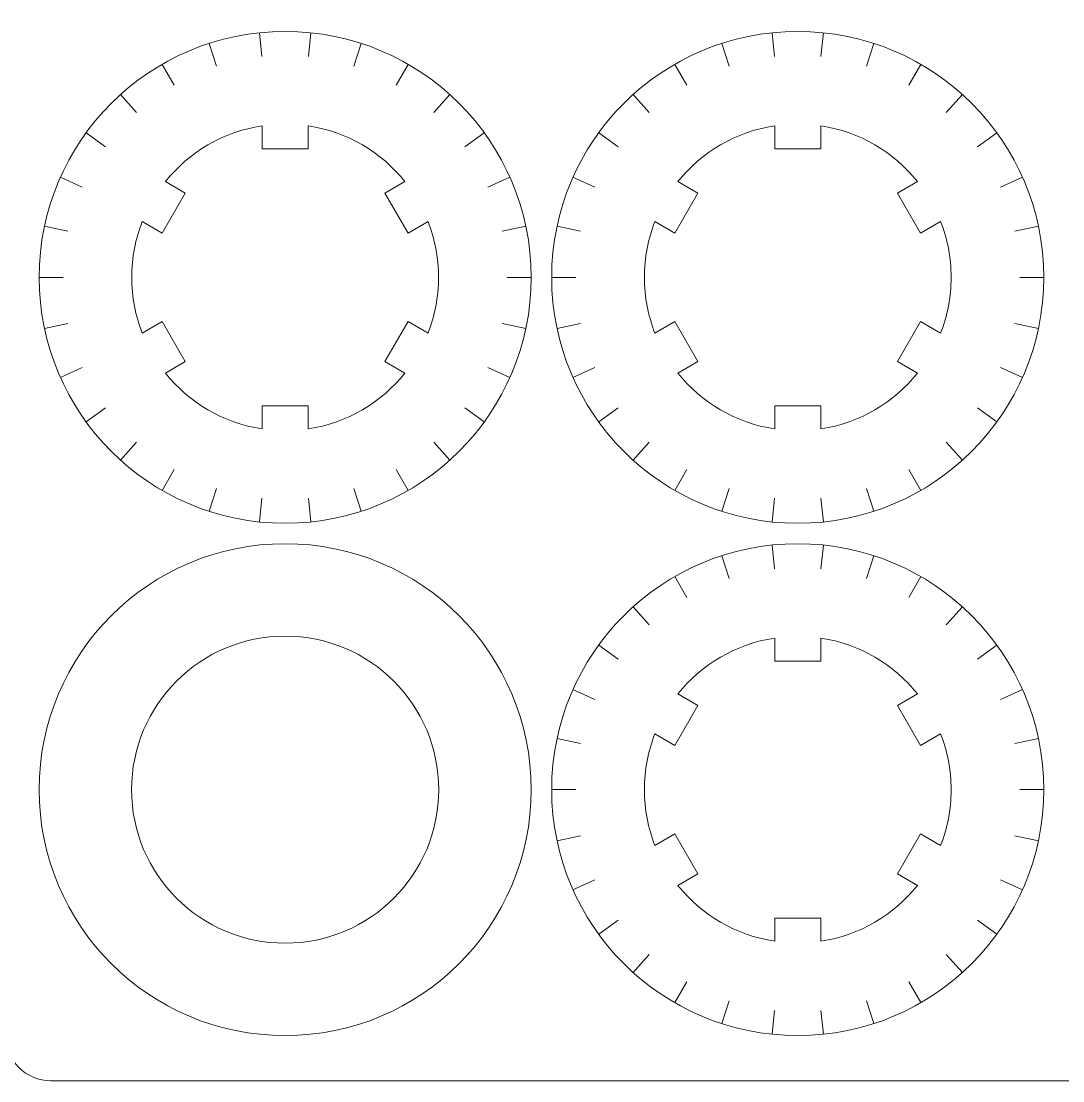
# Model space of a CAD drawing. Header units: centimetres. Extents: x -47.5 to 47.5, y -14.5 to 14.5.
# Drawn here: x -9.4 to -2.49, y -14.5 to -7.47 of the extents above; entities that cross this region are included whole.
import ezdxf

# ---------------------------------------------------------------- set-up
doc = ezdxf.new("R2010")
doc.units = ezdxf.units.CM
doc.header["$MEASUREMENT"] = 0
doc.layers.add('Camada 1', color=7, linetype='Continuous')

msp = doc.modelspace()

# ---------------------------------------------------------------- linework, layer by layer
at = {"layer": 'Camada 1', "color": 6, "lineweight": 9}
msp.add_open_spline([(-9.2, 0.4919), (-9.2, 0.4919), (9.2, 0.4919), (9.2, 0.4919), (9.2, 0.4919), (9.365, 0.4919), (9.5, 0.3569), (9.5, 0.1919), (9.5, 0.1919), (9.5, 0.1919), (9.5, -14.2), (9.5, -14.2), (9.5, -14.2), (9.5, -14.365), (9.365, -14.5), (9.2, -14.5), (9.2, -14.5), (9.2, -14.5), (-9.2, -14.5), (-9.2, -14.5), (-9.2, -14.5), (-9.365, -14.5), (-9.5, -14.365), (-9.5, -14.2), (-9.5, -14.2), (-9.5, -14.2), (-9.5, 0.1919), (-9.5, 0.1919), (-9.5, 0.1919), (-9.5, 0.3569), (-9.365, 0.4919), (-9.2, 0.4919)], degree=3, knots=[0, 0, 0, 0, 0.1111111, 0.1111111, 0.1111111, 0.1111111, 0.2222222, 0.2222222, 0.2222222, 0.2222222, 0.3333333, 0.3333333, 0.3333333, 0.3333333, 0.4444444, 0.4444444, 0.4444444, 0.4444444, 0.5555556, 0.5555556, 0.5555556, 0.5555556, 0.6666667, 0.6666667, 0.6666667, 0.6666667, 0.7777778, 0.7777778, 0.7777778, 0.7777778, 1, 1, 1, 1], dxfattribs=at)
at = {"layer": 'Camada 1', "lineweight": 9}
for points in [[(-9.27817, -9.16774), (-9.27817, -8.26628), (-8.54739, -7.5355), (-7.64593, -7.5355), (-7.64593, -7.5355), (-6.74447, -7.5355), (-6.0137, -8.26628), (-6.0137, -9.16774), (-6.0137, -9.16774), (-6.0137, -10.0692), (-6.74447, -10.79997), (-7.64593, -10.79997), (-7.64593, -10.79997), (-8.54739, -10.79997), (-9.27817, -10.0692), (-9.27817, -9.16774)], [(-5.87817, -9.16774), (-5.87817, -8.26628), (-5.14739, -7.5355), (-4.24593, -7.5355), (-4.24593, -7.5355), (-3.34447, -7.5355), (-2.6137, -8.26628), (-2.6137, -9.16774), (-2.6137, -9.16774), (-2.6137, -10.0692), (-3.34447, -10.79997), (-4.24593, -10.79997), (-4.24593, -10.79997), (-5.14739, -10.79997), (-5.87817, -10.0692), (-5.87817, -9.16774)], [(-7.64594, -10.93551), (-6.74447, -10.93551), (-6.01371, -11.66628), (-6.01371, -12.56774), (-6.01371, -12.56774), (-6.01371, -13.4692), (-6.74447, -14.19996), (-7.64594, -14.19996), (-7.64594, -14.19996), (-8.54739, -14.19996), (-9.27816, -13.4692), (-9.27816, -12.56774), (-9.27816, -12.56774), (-9.27816, -11.66628), (-8.54739, -10.93551), (-7.64594, -10.93551)], [(-5.87817, -12.56774), (-5.87817, -11.66628), (-5.14739, -10.9355), (-4.24593, -10.9355), (-4.24593, -10.9355), (-3.34447, -10.9355), (-2.6137, -11.66628), (-2.6137, -12.56774), (-2.6137, -12.56774), (-2.6137, -13.4692), (-3.34447, -14.19997), (-4.24593, -14.19997), (-4.24593, -14.19997), (-5.14739, -14.19997), (-5.87817, -13.4692), (-5.87817, -12.56774)]]:
    msp.add_open_spline(points, degree=3, knots=[0, 0, 0, 0, 0.2, 0.2, 0.2, 0.2, 0.4, 0.4, 0.4, 0.4, 0.6, 0.6, 0.6, 0.6, 1, 1, 1, 1], dxfattribs=at)
at = {"layer": 'Camada 1', "color": 5, "lineweight": 9}
for points in [[(-7.81657, -7.54445), (-7.81657, -7.54445), (-7.79986, -7.70316), (-7.79986, -7.70316)], [(-7.47535, -7.54445), (-7.47535, -7.54445), (-7.49199, -7.70316), (-7.49199, -7.70316)], [(-4.41657, -7.54445), (-4.41657, -7.54445), (-4.39986, -7.70316), (-4.39986, -7.70316)], [(-4.07535, -7.54445), (-4.07535, -7.54445), (-4.09199, -7.70316), (-4.09199, -7.70316)], [(-8.15035, -7.61541), (-8.15035, -7.61541), (-8.10101, -7.76717), (-8.10101, -7.76717)], [(-7.14158, -7.61539), (-7.14158, -7.61539), (-7.19086, -7.76717), (-7.19086, -7.76717)], [(-4.75035, -7.61541), (-4.75035, -7.61541), (-4.70101, -7.76717), (-4.70101, -7.76717)], [(-3.74158, -7.61539), (-3.74158, -7.61539), (-3.79086, -7.76717), (-3.79086, -7.76717)], [(-8.46207, -7.7542), (-8.46207, -7.7542), (-8.38225, -7.89239), (-8.38225, -7.89239)], [(-6.82984, -7.75418), (-6.82984, -7.75418), (-6.9096, -7.89239), (-6.9096, -7.89239)], [(-5.06207, -7.7542), (-5.06207, -7.7542), (-4.98225, -7.89239), (-4.98225, -7.89239)], [(-3.42984, -7.75418), (-3.42984, -7.75418), (-3.5096, -7.89239), (-3.5096, -7.89239)], [(-8.73812, -7.95477), (-8.73812, -7.95477), (-8.63132, -8.07334), (-8.63132, -8.07334)], [(-6.55378, -7.95475), (-6.55378, -7.95475), (-6.66054, -8.07334), (-6.66054, -8.07334)], [(-5.33812, -7.95477), (-5.33812, -7.95477), (-5.23132, -8.07334), (-5.23132, -8.07334)], [(-3.15378, -7.95475), (-3.15378, -7.95475), (-3.26054, -8.07334), (-3.26054, -8.07334)], [(-8.96645, -8.20836), (-8.96645, -8.20836), (-8.83733, -8.30213), (-8.83733, -8.30213)], [(-6.32545, -8.20833), (-6.32545, -8.20833), (-6.45453, -8.30213), (-6.45453, -8.30213)], [(-5.56645, -8.20836), (-5.56645, -8.20836), (-5.43733, -8.30213), (-5.43733, -8.30213)], [(-2.92545, -8.20833), (-2.92545, -8.20833), (-3.05453, -8.30213), (-3.05453, -8.30213)], [(-9.13705, -8.50387), (-9.13705, -8.50387), (-8.99126, -8.56876), (-8.99126, -8.56876)], [(-6.15484, -8.50384), (-6.15484, -8.50384), (-6.30061, -8.56876), (-6.30061, -8.56876)], [(-5.73705, -8.50387), (-5.73705, -8.50387), (-5.59126, -8.56876), (-5.59126, -8.56876)], [(-2.75484, -8.50384), (-2.75484, -8.50384), (-2.90061, -8.56876), (-2.90061, -8.56876)], [(-9.2425, -8.8284), (-9.2425, -8.8284), (-9.0864, -8.86156), (-9.0864, -8.86156)], [(-6.04939, -8.82837), (-6.04939, -8.82837), (-6.20546, -8.86156), (-6.20546, -8.86156)], [(-5.8425, -8.8284), (-5.8425, -8.8284), (-5.6864, -8.86156), (-5.6864, -8.86156)], [(-2.64939, -8.82837), (-2.64939, -8.82837), (-2.80546, -8.86156), (-2.80546, -8.86156)], [(-9.27817, -9.16774), (-9.27817, -9.16774), (-9.11857, -9.16774), (-9.11857, -9.16774)], [(-6.01371, -9.16773), (-6.01371, -9.16773), (-6.17329, -9.16774), (-6.17329, -9.16774)], [(-5.87817, -9.16774), (-5.87817, -9.16774), (-5.71857, -9.16774), (-5.71857, -9.16774)], [(-2.61371, -9.16773), (-2.61371, -9.16773), (-2.77329, -9.16774), (-2.77329, -9.16774)], [(-9.2425, -9.5071), (-9.2425, -9.5071), (-9.0864, -9.47392), (-9.0864, -9.47392)], [(-6.04939, -9.50709), (-6.04939, -9.50709), (-6.20546, -9.47392), (-6.20546, -9.47392)], [(-5.8425, -9.5071), (-5.8425, -9.5071), (-5.6864, -9.47392), (-5.6864, -9.47392)], [(-2.64939, -9.50709), (-2.64939, -9.50709), (-2.80546, -9.47392), (-2.80546, -9.47392)], [(-9.13704, -9.83162), (-9.13704, -9.83162), (-8.99126, -9.76672), (-8.99126, -9.76672)], [(-6.15483, -9.83162), (-6.15483, -9.83162), (-6.30061, -9.76672), (-6.30061, -9.76672)], [(-5.73704, -9.83162), (-5.73704, -9.83162), (-5.59126, -9.76672), (-5.59126, -9.76672)], [(-2.75483, -9.83162), (-2.75483, -9.83162), (-2.90061, -9.76672), (-2.90061, -9.76672)], [(-8.96643, -10.12714), (-8.96643, -10.12714), (-8.83733, -10.03334), (-8.83733, -10.03334)], [(-6.32543, -10.12713), (-6.32543, -10.12713), (-6.45453, -10.03334), (-6.45453, -10.03334)], [(-5.56643, -10.12714), (-5.56643, -10.12714), (-5.43733, -10.03334), (-5.43733, -10.03334)], [(-2.92543, -10.12713), (-2.92543, -10.12713), (-3.05453, -10.03334), (-3.05453, -10.03334)], [(-8.73811, -10.38072), (-8.73811, -10.38072), (-8.63132, -10.26213), (-8.63132, -10.26213)], [(-6.55376, -10.38071), (-6.55376, -10.38071), (-6.66054, -10.26213), (-6.66054, -10.26213)], [(-5.33811, -10.38072), (-5.33811, -10.38072), (-5.23132, -10.26213), (-5.23132, -10.26213)], [(-3.15376, -10.38071), (-3.15376, -10.38071), (-3.26054, -10.26213), (-3.26054, -10.26213)], [(-8.46204, -10.58129), (-8.46204, -10.58129), (-8.38225, -10.44309), (-8.38225, -10.44309)], [(-6.82981, -10.58128), (-6.82981, -10.58128), (-6.9096, -10.44309), (-6.9096, -10.44309)], [(-5.06204, -10.58129), (-5.06204, -10.58129), (-4.98225, -10.44309), (-4.98225, -10.44309)], [(-3.42981, -10.58128), (-3.42981, -10.58128), (-3.5096, -10.44309), (-3.5096, -10.44309)], [(-8.15031, -10.72008), (-8.15031, -10.72008), (-8.10101, -10.56831), (-8.10101, -10.56831)], [(-7.14154, -10.72007), (-7.14154, -10.72007), (-7.19086, -10.56831), (-7.19086, -10.56831)], [(-4.75031, -10.72008), (-4.75031, -10.72008), (-4.70101, -10.56831), (-4.70101, -10.56831)], [(-3.74154, -10.72007), (-3.74154, -10.72007), (-3.79086, -10.56831), (-3.79086, -10.56831)], [(-7.81654, -10.79102), (-7.81654, -10.79102), (-7.79986, -10.63232), (-7.79986, -10.63232)], [(-7.47532, -10.79102), (-7.47532, -10.79102), (-7.49199, -10.63232), (-7.49199, -10.63232)], [(-4.41654, -10.79102), (-4.41654, -10.79102), (-4.39986, -10.63232), (-4.39986, -10.63232)], [(-4.07532, -10.79102), (-4.07532, -10.79102), (-4.09199, -10.63232), (-4.09199, -10.63232)], [(-4.41657, -10.94446), (-4.41657, -10.94446), (-4.39986, -11.10316), (-4.39986, -11.10316)], [(-4.07535, -10.94446), (-4.07535, -10.94446), (-4.09199, -11.10316), (-4.09199, -11.10316)], [(-4.75035, -11.01541), (-4.75035, -11.01541), (-4.70101, -11.16717), (-4.70101, -11.16717)], [(-3.74158, -11.0154), (-3.74158, -11.0154), (-3.79086, -11.16717), (-3.79086, -11.16717)], [(-5.06207, -11.1542), (-5.06207, -11.1542), (-4.98225, -11.29239), (-4.98225, -11.29239)], [(-3.42984, -11.15419), (-3.42984, -11.15419), (-3.5096, -11.29239), (-3.5096, -11.29239)], [(-5.33812, -11.35477), (-5.33812, -11.35477), (-5.23132, -11.47334), (-5.23132, -11.47334)], [(-3.15378, -11.35475), (-3.15378, -11.35475), (-3.26054, -11.47334), (-3.26054, -11.47334)], [(-5.56645, -11.60836), (-5.56645, -11.60836), (-5.43733, -11.70213), (-5.43733, -11.70213)], [(-2.92545, -11.60833), (-2.92545, -11.60833), (-3.05453, -11.70213), (-3.05453, -11.70213)], [(-5.73705, -11.90387), (-5.73705, -11.90387), (-5.59126, -11.96876), (-5.59126, -11.96876)], [(-2.75484, -11.90384), (-2.75484, -11.90384), (-2.90061, -11.96876), (-2.90061, -11.96876)], [(-5.8425, -12.2284), (-5.8425, -12.2284), (-5.6864, -12.26156), (-5.6864, -12.26156)], [(-2.64939, -12.22837), (-2.64939, -12.22837), (-2.80546, -12.26156), (-2.80546, -12.26156)], [(-5.87817, -12.56774), (-5.87817, -12.56774), (-5.71857, -12.56774), (-5.71857, -12.56774)], [(-2.61371, -12.56773), (-2.61371, -12.56773), (-2.77329, -12.56774), (-2.77329, -12.56774)], [(-5.8425, -12.9071), (-5.8425, -12.9071), (-5.6864, -12.87392), (-5.6864, -12.87392)], [(-2.64939, -12.90709), (-2.64939, -12.90709), (-2.80546, -12.87392), (-2.80546, -12.87392)], [(-5.73704, -13.23162), (-5.73704, -13.23162), (-5.59126, -13.16672), (-5.59126, -13.16672)], [(-2.75483, -13.23162), (-2.75483, -13.23162), (-2.90061, -13.16672), (-2.90061, -13.16672)], [(-5.56643, -13.52714), (-5.56643, -13.52714), (-5.43733, -13.43334), (-5.43733, -13.43334)], [(-2.92543, -13.52713), (-2.92543, -13.52713), (-3.05453, -13.43334), (-3.05453, -13.43334)], [(-5.33811, -13.78072), (-5.33811, -13.78072), (-5.23132, -13.66213), (-5.23132, -13.66213)], [(-3.15376, -13.78071), (-3.15376, -13.78071), (-3.26054, -13.66213), (-3.26054, -13.66213)], [(-5.06204, -13.98129), (-5.06204, -13.98129), (-4.98225, -13.84309), (-4.98225, -13.84309)], [(-3.42981, -13.98128), (-3.42981, -13.98128), (-3.5096, -13.84309), (-3.5096, -13.84309)], [(-4.75031, -14.12008), (-4.75031, -14.12008), (-4.70101, -13.96831), (-4.70101, -13.96831)], [(-3.74154, -14.12007), (-3.74154, -14.12007), (-3.79086, -13.96831), (-3.79086, -13.96831)], [(-4.41654, -14.19102), (-4.41654, -14.19102), (-4.39986, -14.03232), (-4.39986, -14.03232)], [(-4.07532, -14.19102), (-4.07532, -14.19102), (-4.09199, -14.03232), (-4.09199, -14.03232)]]:
    msp.add_open_spline(points, degree=3, dxfattribs=at)
at = {"layer": 'Camada 1', "color": 114, "lineweight": 9}
for points, knots in [([(-8.30815, -9.72673), (-8.30815, -9.72673), (-8.44039, -9.80308), (-8.44039, -9.80308), (-8.44039, -9.80308), (-8.28412, -9.99822), (-8.05748, -10.13455), (-7.79894, -10.17357), (-7.79894, -10.17357), (-7.79894, -10.17357), (-7.79894, -10.02072), (-7.79894, -10.02072), (-7.79894, -10.02072), (-7.79894, -10.02072), (-7.49293, -10.02072), (-7.49293, -10.02072), (-7.49293, -10.02072), (-7.49293, -10.02072), (-7.49293, -10.17357), (-7.49293, -10.17357), (-7.49293, -10.17357), (-7.23437, -10.13457), (-7.00774, -9.99822), (-6.85148, -9.80308), (-6.85148, -9.80308), (-6.85148, -9.80308), (-6.98372, -9.72673), (-6.98372, -9.72673), (-6.98372, -9.72673), (-6.98372, -9.72673), (-6.83071, -9.46172), (-6.83071, -9.46172), (-6.83071, -9.46172), (-6.83071, -9.46172), (-6.69824, -9.5382), (-6.69824, -9.5382), (-6.69824, -9.5382), (-6.65332, -9.4234), (-6.62865, -9.29845), (-6.62865, -9.16774), (-6.62865, -9.16774), (-6.62865, -9.03702), (-6.65332, -8.91205), (-6.69825, -8.79725), (-6.69825, -8.79725), (-6.69825, -8.79725), (-6.83071, -8.87373), (-6.83071, -8.87373), (-6.83071, -8.87373), (-6.83071, -8.87373), (-6.98371, -8.60872), (-6.98371, -8.60872), (-6.98371, -8.60872), (-6.98371, -8.60872), (-6.85149, -8.53239), (-6.85149, -8.53239), (-6.85149, -8.53239), (-7.00775, -8.33725), (-7.23438, -8.20092), (-7.49293, -8.1619), (-7.49293, -8.1619), (-7.49293, -8.1619), (-7.49293, -8.31471), (-7.49293, -8.31471), (-7.49293, -8.31471), (-7.49293, -8.31471), (-7.79894, -8.31471), (-7.79894, -8.31471), (-7.79894, -8.31471), (-7.79894, -8.31471), (-7.79894, -8.1619), (-7.79894, -8.1619), (-7.79894, -8.1619), (-8.05749, -8.2009), (-8.28411, -8.33725), (-8.44037, -8.53238), (-8.44037, -8.53238), (-8.44037, -8.53238), (-8.30815, -8.60872), (-8.30815, -8.60872), (-8.30815, -8.60872), (-8.30815, -8.60872), (-8.46115, -8.87373), (-8.46115, -8.87373), (-8.46115, -8.87373), (-8.46115, -8.87373), (-8.59362, -8.79725), (-8.59362, -8.79725), (-8.59362, -8.79725), (-8.63854, -8.91206), (-8.66322, -9.03701), (-8.66322, -9.16774), (-8.66322, -9.16774), (-8.66322, -9.29846), (-8.63855, -9.42341), (-8.59363, -9.5382), (-8.59363, -9.5382), (-8.59363, -9.5382), (-8.46115, -9.46171), (-8.46115, -9.46171), (-8.46115, -9.46171), (-8.46115, -9.46171), (-8.30815, -9.72673), (-8.30815, -9.72673)], [0, 0, 0, 0, 0.037037, 0.037037, 0.037037, 0.037037, 0.0740741, 0.0740741, 0.0740741, 0.0740741, 0.1111111, 0.1111111, 0.1111111, 0.1111111, 0.1481481, 0.1481481, 0.1481481, 0.1481481, 0.1851852, 0.1851852, 0.1851852, 0.1851852, 0.2222222, 0.2222222, 0.2222222, 0.2222222, 0.2592593, 0.2592593, 0.2592593, 0.2592593, 0.2962963, 0.2962963, 0.2962963, 0.2962963, 0.3333333, 0.3333333, 0.3333333, 0.3333333, 0.3703704, 0.3703704, 0.3703704, 0.3703704, 0.4074074, 0.4074074, 0.4074074, 0.4074074, 0.4444444, 0.4444444, 0.4444444, 0.4444444, 0.4814815, 0.4814815, 0.4814815, 0.4814815, 0.5185185, 0.5185185, 0.5185185, 0.5185185, 0.5555556, 0.5555556, 0.5555556, 0.5555556, 0.5925926, 0.5925926, 0.5925926, 0.5925926, 0.6296296, 0.6296296, 0.6296296, 0.6296296, 0.6666667, 0.6666667, 0.6666667, 0.6666667, 0.7037037, 0.7037037, 0.7037037, 0.7037037, 0.7407407, 0.7407407, 0.7407407, 0.7407407, 0.7777778, 0.7777778, 0.7777778, 0.7777778, 0.8148148, 0.8148148, 0.8148148, 0.8148148, 0.8518519, 0.8518519, 0.8518519, 0.8518519, 0.8888889, 0.8888889, 0.8888889, 0.8888889, 0.9259259, 0.9259259, 0.9259259, 0.9259259, 1, 1, 1, 1]), ([(-4.90815, -9.72673), (-4.90815, -9.72673), (-5.04039, -9.80308), (-5.04039, -9.80308), (-5.04039, -9.80308), (-4.88412, -9.99822), (-4.65748, -10.13455), (-4.39894, -10.17357), (-4.39894, -10.17357), (-4.39894, -10.17357), (-4.39894, -10.02072), (-4.39894, -10.02072), (-4.39894, -10.02072), (-4.39894, -10.02072), (-4.09293, -10.02072), (-4.09293, -10.02072), (-4.09293, -10.02072), (-4.09293, -10.02072), (-4.09293, -10.17357), (-4.09293, -10.17357), (-4.09293, -10.17357), (-3.83437, -10.13457), (-3.60774, -9.99822), (-3.45148, -9.80308), (-3.45148, -9.80308), (-3.45148, -9.80308), (-3.58372, -9.72673), (-3.58372, -9.72673), (-3.58372, -9.72673), (-3.58372, -9.72673), (-3.43071, -9.46172), (-3.43071, -9.46172), (-3.43071, -9.46172), (-3.43071, -9.46172), (-3.29824, -9.5382), (-3.29824, -9.5382), (-3.29824, -9.5382), (-3.25332, -9.4234), (-3.22865, -9.29845), (-3.22865, -9.16774), (-3.22865, -9.16774), (-3.22865, -9.03702), (-3.25332, -8.91205), (-3.29825, -8.79725), (-3.29825, -8.79725), (-3.29825, -8.79725), (-3.43071, -8.87373), (-3.43071, -8.87373), (-3.43071, -8.87373), (-3.43071, -8.87373), (-3.58371, -8.60872), (-3.58371, -8.60872), (-3.58371, -8.60872), (-3.58371, -8.60872), (-3.45149, -8.53239), (-3.45149, -8.53239), (-3.45149, -8.53239), (-3.60775, -8.33725), (-3.83438, -8.20092), (-4.09293, -8.1619), (-4.09293, -8.1619), (-4.09293, -8.1619), (-4.09293, -8.31471), (-4.09293, -8.31471), (-4.09293, -8.31471), (-4.09293, -8.31471), (-4.39894, -8.31471), (-4.39894, -8.31471), (-4.39894, -8.31471), (-4.39894, -8.31471), (-4.39894, -8.1619), (-4.39894, -8.1619), (-4.39894, -8.1619), (-4.65749, -8.2009), (-4.88411, -8.33725), (-5.04037, -8.53238), (-5.04037, -8.53238), (-5.04037, -8.53238), (-4.90815, -8.60872), (-4.90815, -8.60872), (-4.90815, -8.60872), (-4.90815, -8.60872), (-5.06115, -8.87373), (-5.06115, -8.87373), (-5.06115, -8.87373), (-5.06115, -8.87373), (-5.19362, -8.79725), (-5.19362, -8.79725), (-5.19362, -8.79725), (-5.23854, -8.91206), (-5.26322, -9.03701), (-5.26322, -9.16774), (-5.26322, -9.16774), (-5.26322, -9.29846), (-5.23855, -9.42341), (-5.19363, -9.5382), (-5.19363, -9.5382), (-5.19363, -9.5382), (-5.06115, -9.46171), (-5.06115, -9.46171), (-5.06115, -9.46171), (-5.06115, -9.46171), (-4.90815, -9.72673), (-4.90815, -9.72673)], [0, 0, 0, 0, 0.037037, 0.037037, 0.037037, 0.037037, 0.0740741, 0.0740741, 0.0740741, 0.0740741, 0.1111111, 0.1111111, 0.1111111, 0.1111111, 0.1481481, 0.1481481, 0.1481481, 0.1481481, 0.1851852, 0.1851852, 0.1851852, 0.1851852, 0.2222222, 0.2222222, 0.2222222, 0.2222222, 0.2592593, 0.2592593, 0.2592593, 0.2592593, 0.2962963, 0.2962963, 0.2962963, 0.2962963, 0.3333333, 0.3333333, 0.3333333, 0.3333333, 0.3703704, 0.3703704, 0.3703704, 0.3703704, 0.4074074, 0.4074074, 0.4074074, 0.4074074, 0.4444444, 0.4444444, 0.4444444, 0.4444444, 0.4814815, 0.4814815, 0.4814815, 0.4814815, 0.5185185, 0.5185185, 0.5185185, 0.5185185, 0.5555556, 0.5555556, 0.5555556, 0.5555556, 0.5925926, 0.5925926, 0.5925926, 0.5925926, 0.6296296, 0.6296296, 0.6296296, 0.6296296, 0.6666667, 0.6666667, 0.6666667, 0.6666667, 0.7037037, 0.7037037, 0.7037037, 0.7037037, 0.7407407, 0.7407407, 0.7407407, 0.7407407, 0.7777778, 0.7777778, 0.7777778, 0.7777778, 0.8148148, 0.8148148, 0.8148148, 0.8148148, 0.8518519, 0.8518519, 0.8518519, 0.8518519, 0.8888889, 0.8888889, 0.8888889, 0.8888889, 0.9259259, 0.9259259, 0.9259259, 0.9259259, 1, 1, 1, 1]), ([(-7.64593, -11.54889), (-7.08325, -11.54889), (-6.6271, -12.00504), (-6.6271, -12.56773), (-6.6271, -12.56773), (-6.6271, -13.1304), (-7.08325, -13.58655), (-7.64593, -13.58655), (-7.64593, -13.58655), (-8.20861, -13.58655), (-8.66475, -13.1304), (-8.66475, -12.56773), (-8.66475, -12.56773), (-8.66475, -12.00504), (-8.20861, -11.54889), (-7.64593, -11.54889)], [0, 0, 0, 0, 0.2, 0.2, 0.2, 0.2, 0.4, 0.4, 0.4, 0.4, 0.6, 0.6, 0.6, 0.6, 1, 1, 1, 1]), ([(-4.90815, -13.12673), (-4.90815, -13.12673), (-5.04039, -13.20308), (-5.04039, -13.20308), (-5.04039, -13.20308), (-4.88412, -13.39822), (-4.65748, -13.53455), (-4.39894, -13.57357), (-4.39894, -13.57357), (-4.39894, -13.57357), (-4.39894, -13.42072), (-4.39894, -13.42072), (-4.39894, -13.42072), (-4.39894, -13.42072), (-4.09293, -13.42072), (-4.09293, -13.42072), (-4.09293, -13.42072), (-4.09293, -13.42072), (-4.09293, -13.57357), (-4.09293, -13.57357), (-4.09293, -13.57357), (-3.83437, -13.53457), (-3.60774, -13.39822), (-3.45148, -13.20308), (-3.45148, -13.20308), (-3.45148, -13.20308), (-3.58372, -13.12673), (-3.58372, -13.12673), (-3.58372, -13.12673), (-3.58372, -13.12673), (-3.43071, -12.86172), (-3.43071, -12.86172), (-3.43071, -12.86172), (-3.43071, -12.86172), (-3.29824, -12.9382), (-3.29824, -12.9382), (-3.29824, -12.9382), (-3.25332, -12.8234), (-3.22865, -12.69845), (-3.22865, -12.56774), (-3.22865, -12.56774), (-3.22865, -12.43702), (-3.25332, -12.31205), (-3.29825, -12.19725), (-3.29825, -12.19725), (-3.29825, -12.19725), (-3.43071, -12.27373), (-3.43071, -12.27373), (-3.43071, -12.27373), (-3.43071, -12.27373), (-3.58371, -12.00872), (-3.58371, -12.00872), (-3.58371, -12.00872), (-3.58371, -12.00872), (-3.45149, -11.93239), (-3.45149, -11.93239), (-3.45149, -11.93239), (-3.60775, -11.73726), (-3.83438, -11.60092), (-4.09293, -11.5619), (-4.09293, -11.5619), (-4.09293, -11.5619), (-4.09293, -11.71472), (-4.09293, -11.71472), (-4.09293, -11.71472), (-4.09293, -11.71472), (-4.39894, -11.71472), (-4.39894, -11.71472), (-4.39894, -11.71472), (-4.39894, -11.71472), (-4.39894, -11.5619), (-4.39894, -11.5619), (-4.39894, -11.5619), (-4.65749, -11.6009), (-4.88411, -11.73725), (-5.04037, -11.93238), (-5.04037, -11.93238), (-5.04037, -11.93238), (-4.90815, -12.00872), (-4.90815, -12.00872), (-4.90815, -12.00872), (-4.90815, -12.00872), (-5.06115, -12.27373), (-5.06115, -12.27373), (-5.06115, -12.27373), (-5.06115, -12.27373), (-5.19362, -12.19725), (-5.19362, -12.19725), (-5.19362, -12.19725), (-5.23854, -12.31206), (-5.26322, -12.43701), (-5.26322, -12.56774), (-5.26322, -12.56774), (-5.26322, -12.69846), (-5.23855, -12.82341), (-5.19363, -12.9382), (-5.19363, -12.9382), (-5.19363, -12.9382), (-5.06115, -12.86171), (-5.06115, -12.86171), (-5.06115, -12.86171), (-5.06115, -12.86171), (-4.90815, -13.12673), (-4.90815, -13.12673)], [0, 0, 0, 0, 0.037037, 0.037037, 0.037037, 0.037037, 0.0740741, 0.0740741, 0.0740741, 0.0740741, 0.1111111, 0.1111111, 0.1111111, 0.1111111, 0.1481481, 0.1481481, 0.1481481, 0.1481481, 0.1851852, 0.1851852, 0.1851852, 0.1851852, 0.2222222, 0.2222222, 0.2222222, 0.2222222, 0.2592593, 0.2592593, 0.2592593, 0.2592593, 0.2962963, 0.2962963, 0.2962963, 0.2962963, 0.3333333, 0.3333333, 0.3333333, 0.3333333, 0.3703704, 0.3703704, 0.3703704, 0.3703704, 0.4074074, 0.4074074, 0.4074074, 0.4074074, 0.4444444, 0.4444444, 0.4444444, 0.4444444, 0.4814815, 0.4814815, 0.4814815, 0.4814815, 0.5185185, 0.5185185, 0.5185185, 0.5185185, 0.5555556, 0.5555556, 0.5555556, 0.5555556, 0.5925926, 0.5925926, 0.5925926, 0.5925926, 0.6296296, 0.6296296, 0.6296296, 0.6296296, 0.6666667, 0.6666667, 0.6666667, 0.6666667, 0.7037037, 0.7037037, 0.7037037, 0.7037037, 0.7407407, 0.7407407, 0.7407407, 0.7407407, 0.7777778, 0.7777778, 0.7777778, 0.7777778, 0.8148148, 0.8148148, 0.8148148, 0.8148148, 0.8518519, 0.8518519, 0.8518519, 0.8518519, 0.8888889, 0.8888889, 0.8888889, 0.8888889, 0.9259259, 0.9259259, 0.9259259, 0.9259259, 1, 1, 1, 1])]:
    msp.add_open_spline(points, degree=3, knots=knots, dxfattribs=at)

doc.saveas('drawing.dxf')
